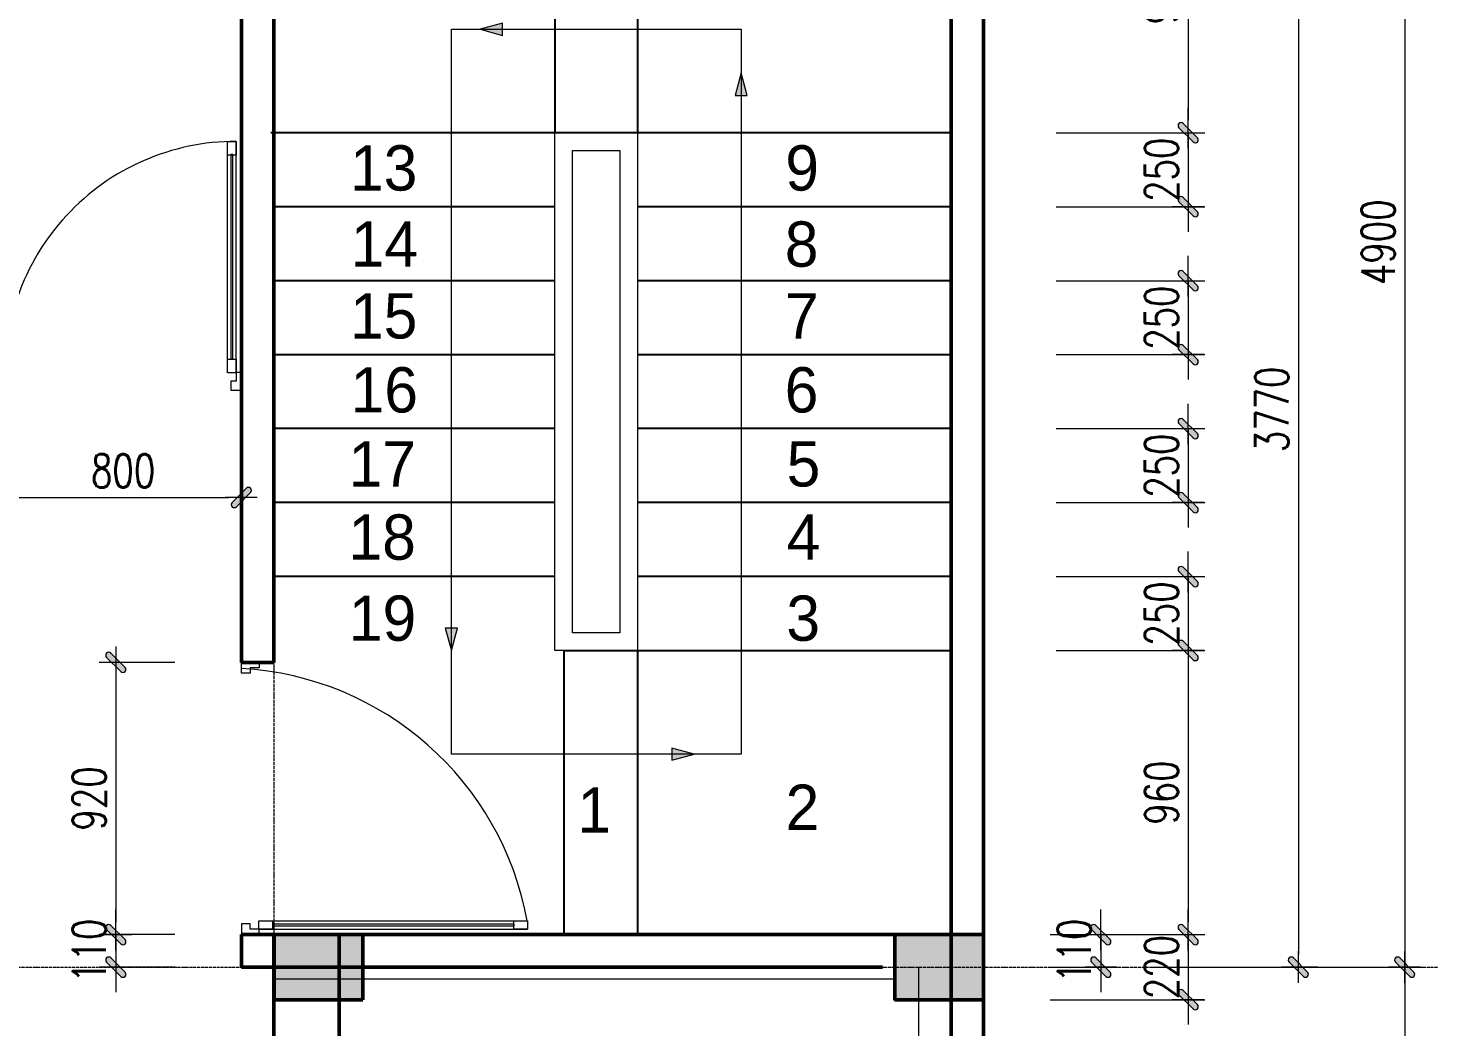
# Model space of a CAD drawing. Extents: x -165145 to 691808, y -202842 to 311040.
# Drawn here: x 560665 to 565403, y 105926 to 109302 of the extents above; entities that cross this region are included whole.
import ezdxf

# ---------------------------------------------------------------- set-up
doc = ezdxf.new("R2010")
doc.units = 0
doc.header["$LTSCALE"] = 10
doc.header["$MEASUREMENT"] = 0
doc.linetypes.add('HIDDEN', pattern=[2.3807, 1.587, -0.7937])
doc.linetypes.add('TIM', pattern=[26.01, 10, -3, 0.01, -3, 10])
doc.layers.get('Defpoints').update_dxf_attribs({"color": 5, "linetype": 'CONTINUOUS'})
for name, color, linetype, lineweight in [('ARROWS', 1, 'CONTINUOUS', 0), ('DIM', 8, 'CONTINUOUS', 13), ('DOOR', 8, 'CONTINUOUS', 9), ('GE_KC_NETKHUAT', 9, 'HIDDEN', 20), ('netchia', 2, 'CONTINUOUS', 20), ('TEXT', 4, 'CONTINUOUS', 20), ('THAY', 147, 'CONTINUOUS', 25), ('TRUC', 251, 'TIM', 5), ('wall', 7, 'CONTINUOUS', 50)]:
    doc.layers.add(name, color=color, linetype=linetype, lineweight=lineweight)
doc.styles.add('ROMANS', font='romans', dxfattribs={"width": 0.75, "bigfont": 'vns'})
doc.styles.add('STYLE1', font='')
doc.styles.get('STYLE1').set_extended_font_data('.VnAvantH')
doc.dimstyles.new('fit0.75', dxfattribs={"dimscale": 0.5625, "dimtxt": 200, "dimasz": 75, "dimexe": 100, "dimexo": 400, "dimgap": 0.03, "dimtad": 0, "dimdec": 0, "dimdsep": 46, "dimtxsty": 'ROMANS', "dimblk": 'alex', "dimcen": 150, "dimclrd": 8, "dimclre": 8, "dimclrt": 7, "dimaunit": 1, "dimadec": 0, "dimazin": 0, "dimtfac": 0.072, "dimtdec": 0, "dimtix": 1, "dimtmove": 2, "dimatfit": 3, "dimldrblk": 'a-01', "dimfxl": 100, "dimtvp": 0.8, "dimtolj": 1, "dimarcsym": 0})

# ---------------------------------------------------------------- blocks, each defined once
blk = doc.blocks.new('alex')
at = {"layer": 'ARROWS'}
h = blk.add_hatch(color=1, dxfattribs=at)
edge = h.paths.add_edge_path()
edge.add_line((0.4, 0.74), (-0.74, -0.4))
edge.add_ellipse((-0.57, -0.57), major_axis=(0.17, 0.17), ratio=1, start_angle=90, end_angle=270)
edge.add_line((-0.4, -0.74), (0.74, 0.4))
edge.add_ellipse((0.57, 0.57), major_axis=(0.17, 0.17), ratio=1, start_angle=270, end_angle=450)
blk.add_lwpolyline([(0.4, 0.74), (-0.74, -0.4, 1), (-0.4, -0.74), (0.74, 0.4, 1)], format="xyb", close=True, dxfattribs=at)
at = {"layer": 'netchia', "color": 2}
for p, q in [((0, -1.27), (0, 1.27)), ((1.27, 0), (-1.27, 0))]:
    blk.add_line(p, q, dxfattribs=at)
blk = doc.blocks.new('*D344')
at = {"layer": 'Defpoints', "color": 0, "ltscale": 0.05, "transparency": 16777216}
for p in [(1206643.9, -174433.8), (1206643.9, -176533.8), (1207708.9, -176533.8)]:
    blk.add_point(p, dxfattribs=at)
at = {"layer": 'DIM', "color": 8, "lineweight": -2, "ltscale": 0.05, "transparency": 16777216}
for p, q in [((1206868.9, -174433.8), (1207765.2, -174433.8)), ((1207708.9, -174476), (1207708.9, -176491.7)), ((1206868.9, -176533.8), (1207765.2, -176533.8))]:
    blk.add_line(p, q, dxfattribs=at)
at = {"layer": 'DIM', "color": 8, "lineweight": -2, "ltscale": 0.05, "transparency": 16777216, "xscale": 42.1875, "yscale": 42.1875, "zscale": 42.1875}
for p, rotation in [((1207708.9, -174433.8), 90), ((1207708.9, -176533.8), 270)]:
    blk.add_blockref('alex', p, dxfattribs=dict(at, rotation=rotation))
at = {"layer": 'DIM', "color": 7, "ltscale": 0.05, "transparency": 16777216, "insert": (1207618.9, -175483.8), "char_height": 112.5, "attachment_point": 5, "rotation": 90, "style": 'ROMANS'}
blk.add_mtext('\\A1;2100', dxfattribs=at)
blk = doc.blocks.new('a-01')
at = {"layer": 'ARROWS'}
blk.add_hatch(color=256, dxfattribs=at).paths.add_polyline_path([(-1.8, 0.49), (-1.8, -0.49), (0, 0)])
at = {"layer": 'netchia'}
blk.add_lwpolyline([(-1.8, 0.49), (-1.8, -0.49), (0, 0), (0, 0)], close=True, dxfattribs=at)
blk = doc.blocks.new('*D324')
at = {"layer": 'Defpoints', "color": 0, "ltscale": 0.05, "transparency": 16777216}
for p in [(1205449.6, -169533.8), (1207332.2, -174433.8), (1207708.9, -174433.8)]:
    blk.add_point(p, dxfattribs=at)
at = {"layer": 'DIM', "color": 8, "lineweight": -2, "ltscale": 0.05, "transparency": 16777216}
for p, q in [((1205674.6, -169533.8), (1207765.2, -169533.8)), ((1207708.9, -169576), (1207708.9, -174391.7)), ((1207557.2, -174433.8), (1207765.2, -174433.8))]:
    blk.add_line(p, q, dxfattribs=at)
at = {"layer": 'DIM', "color": 8, "lineweight": -2, "ltscale": 0.05, "transparency": 16777216, "xscale": 42.1875, "yscale": 42.1875, "zscale": 42.1875}
for p, rotation in [((1207708.9, -169533.8), 90), ((1207708.9, -174433.8), 270)]:
    blk.add_blockref('alex', p, dxfattribs=dict(at, rotation=rotation))
at = {"layer": 'DIM', "color": 7, "ltscale": 0.05, "transparency": 16777216, "insert": (1207618.9, -171983.8), "char_height": 112.5, "attachment_point": 5, "rotation": 90, "style": 'ROMANS'}
blk.add_mtext('\\A1;4900', dxfattribs=at)
blk = doc.blocks.new('*D327')
at = {"layer": 'Defpoints', "color": 0, "ltscale": 0.05, "transparency": 16777216}
for p in [(1206883.8, -170663.8), (1207349.4, -174433.8), (1207640, -174433.8)]:
    blk.add_point(p, dxfattribs=at)
at = {"layer": 'DIM', "color": 8, "lineweight": -2, "ltscale": 0.05, "transparency": 16777216}
for p, q in [((1207108.8, -170663.8), (1207405.7, -170663.8)), ((1207349.4, -170706), (1207349.4, -174391.7)), ((1207415, -174433.8), (1207293.2, -174433.8))]:
    blk.add_line(p, q, dxfattribs=at)
at = {"layer": 'DIM', "color": 8, "lineweight": -2, "ltscale": 0.05, "transparency": 16777216, "xscale": 42.1875, "yscale": 42.1875, "zscale": 42.1875}
for p, rotation in [((1207349.4, -170663.8), 90), ((1207349.4, -174433.8), 270)]:
    blk.add_blockref('alex', p, dxfattribs=dict(at, rotation=rotation))
at = {"layer": 'DIM', "color": 7, "ltscale": 0.05, "transparency": 16777216, "insert": (1207259.4, -172548.8), "char_height": 112.5, "attachment_point": 5, "rotation": 90, "style": 'ROMANS'}
blk.add_mtext('\\A1;3770', dxfattribs=at)
blk = doc.blocks.new('*D353')
at = {"layer": 'Defpoints', "color": 0, "transparency": 16777216}
for p in [(1202975, -172533.8), (1203775, -172533.8), (1203775, -172846.4)]:
    blk.add_point(p, dxfattribs=at)
at = {"layer": 'DIM', "color": 8, "lineweight": -2, "transparency": 16777216}
for p, q in [((1202975, -172758.8), (1202975, -172902.7)), ((1203775, -172758.8), (1203775, -172902.7)), ((1203017.2, -172846.4), (1203732.8, -172846.4))]:
    blk.add_line(p, q, dxfattribs=at)
at = {"layer": 'DIM', "color": 8, "lineweight": -2, "transparency": 16777216, "xscale": 42.1875, "yscale": 42.1875, "zscale": 42.1875, "rotation": 180}
blk.add_blockref('alex', (1202975, -172846.4), dxfattribs=at)
at = {"layer": 'DIM', "color": 8, "lineweight": -2, "transparency": 16777216, "xscale": 42.1875, "yscale": 42.1875, "zscale": 42.1875}
blk.add_blockref('alex', (1203775, -172846.4), dxfattribs=at)
at = {"layer": 'DIM', "color": 7, "transparency": 16777216, "insert": (1203375, -172756.4), "char_height": 112.5, "attachment_point": 5, "style": 'ROMANS'}
blk.add_mtext('\\A1;800', dxfattribs=at)
blk = doc.blocks.new('*D371')
at = {"layer": 'Defpoints', "color": 0, "transparency": 16777216}
for p in [(1206305.3, -170663.8), (1206305.3, -171613.8), (1206976.7, -171613.8)]:
    blk.add_point(p, dxfattribs=at)
at = {"layer": 'DIM', "color": 8, "lineweight": -2, "transparency": 16777216}
for p, q in [((1206530.3, -170663.8), (1207033, -170663.8)), ((1206976.7, -170706), (1206976.7, -171571.7)), ((1206530.3, -171613.8), (1207033, -171613.8))]:
    blk.add_line(p, q, dxfattribs=at)
at = {"layer": 'DIM', "color": 8, "lineweight": -2, "transparency": 16777216, "xscale": 42.1875, "yscale": 42.1875, "zscale": 42.1875}
for p, rotation in [((1206976.7, -170663.8), 90), ((1206976.7, -171613.8), 270)]:
    blk.add_blockref('alex', p, dxfattribs=dict(at, rotation=rotation))
at = {"layer": 'DIM', "color": 7, "transparency": 16777216, "insert": (1206886.7, -171138.8), "char_height": 112.5, "attachment_point": 5, "rotation": 90, "style": 'ROMANS'}
blk.add_mtext('\\A1;950', dxfattribs=at)
blk = doc.blocks.new('*D372')
at = {"layer": 'Defpoints', "color": 0, "transparency": 16777216}
for p in [(1206305.3, -171613.8), (1206305.3, -171863.8), (1206976.7, -171863.8)]:
    blk.add_point(p, dxfattribs=at)
at = {"layer": 'DIM', "color": 8, "lineweight": -2, "transparency": 16777216}
for p, q in [((1206976.7, -171571.7), (1206976.7, -171529.5)), ((1206530.3, -171613.8), (1207033, -171613.8)), ((1206976.7, -171613.8), (1206976.7, -171863.8)), ((1206530.3, -171863.8), (1207033, -171863.8)), ((1206976.7, -171906), (1206976.7, -171948.2))]:
    blk.add_line(p, q, dxfattribs=at)
at = {"layer": 'DIM', "color": 8, "lineweight": -2, "transparency": 16777216, "xscale": 42.1875, "yscale": 42.1875, "zscale": 42.1875}
for p, rotation in [((1206976.7, -171613.8), 270), ((1206976.7, -171863.8), 90)]:
    blk.add_blockref('alex', p, dxfattribs=dict(at, rotation=rotation))
at = {"layer": 'DIM', "color": 7, "transparency": 16777216, "insert": (1206886.7, -171738.8), "char_height": 112.5, "attachment_point": 5, "rotation": 90, "style": 'ROMANS'}
blk.add_mtext('\\A1;250', dxfattribs=at)
blk = doc.blocks.new('*D373')
at = {"layer": 'Defpoints', "color": 0, "transparency": 16777216}
for p in [(1206305.3, -172113.8), (1206305.3, -172363.8), (1206976.7, -172363.8)]:
    blk.add_point(p, dxfattribs=at)
at = {"layer": 'DIM', "color": 8, "lineweight": -2, "transparency": 16777216}
for p, q in [((1206976.7, -172071.7), (1206976.7, -172029.5)), ((1206530.3, -172113.8), (1207033, -172113.8)), ((1206976.7, -172113.8), (1206976.7, -172363.8)), ((1206530.3, -172363.8), (1207033, -172363.8)), ((1206976.7, -172406), (1206976.7, -172448.2))]:
    blk.add_line(p, q, dxfattribs=at)
at = {"layer": 'DIM', "color": 8, "lineweight": -2, "transparency": 16777216, "xscale": 42.1875, "yscale": 42.1875, "zscale": 42.1875}
for p, rotation in [((1206976.7, -172113.8), 270), ((1206976.7, -172363.8), 90)]:
    blk.add_blockref('alex', p, dxfattribs=dict(at, rotation=rotation))
at = {"layer": 'DIM', "color": 7, "transparency": 16777216, "insert": (1206886.7, -172238.8), "char_height": 112.5, "attachment_point": 5, "rotation": 90, "style": 'ROMANS'}
blk.add_mtext('\\A1;250', dxfattribs=at)
blk = doc.blocks.new('*D374')
at = {"layer": 'Defpoints', "color": 0, "transparency": 16777216}
for p in [(1206305.3, -172613.8), (1206305.3, -172863.8), (1206976.7, -172863.8)]:
    blk.add_point(p, dxfattribs=at)
at = {"layer": 'DIM', "color": 8, "lineweight": -2, "transparency": 16777216}
for p, q in [((1206976.7, -172571.7), (1206976.7, -172529.5)), ((1206530.3, -172613.8), (1207033, -172613.8)), ((1206976.7, -172613.8), (1206976.7, -172863.8)), ((1206530.3, -172863.8), (1207033, -172863.8)), ((1206976.7, -172906), (1206976.7, -172948.2))]:
    blk.add_line(p, q, dxfattribs=at)
at = {"layer": 'DIM', "color": 8, "lineweight": -2, "transparency": 16777216, "xscale": 42.1875, "yscale": 42.1875, "zscale": 42.1875}
for p, rotation in [((1206976.7, -172613.8), 270), ((1206976.7, -172863.8), 90)]:
    blk.add_blockref('alex', p, dxfattribs=dict(at, rotation=rotation))
at = {"layer": 'DIM', "color": 7, "transparency": 16777216, "insert": (1206886.7, -172738.8), "char_height": 112.5, "attachment_point": 5, "rotation": 90, "style": 'ROMANS'}
blk.add_mtext('\\A1;250', dxfattribs=at)
blk = doc.blocks.new('*D375')
at = {"layer": 'Defpoints', "color": 0, "transparency": 16777216}
for p in [(1206305.3, -173113.8), (1206305.3, -173363.8), (1206976.7, -173363.8)]:
    blk.add_point(p, dxfattribs=at)
at = {"layer": 'DIM', "color": 8, "lineweight": -2, "transparency": 16777216}
for p, q in [((1206976.7, -173071.7), (1206976.7, -173029.5)), ((1206530.3, -173113.8), (1207033, -173113.8)), ((1206976.7, -173113.8), (1206976.7, -173363.8)), ((1206530.3, -173363.8), (1207033, -173363.8)), ((1206976.7, -173406), (1206976.7, -173448.2))]:
    blk.add_line(p, q, dxfattribs=at)
at = {"layer": 'DIM', "color": 8, "lineweight": -2, "transparency": 16777216, "xscale": 42.1875, "yscale": 42.1875, "zscale": 42.1875}
for p, rotation in [((1206976.7, -173113.8), 270), ((1206976.7, -173363.8), 90)]:
    blk.add_blockref('alex', p, dxfattribs=dict(at, rotation=rotation))
at = {"layer": 'DIM', "color": 7, "transparency": 16777216, "insert": (1206886.7, -173238.8), "char_height": 112.5, "attachment_point": 5, "rotation": 90, "style": 'ROMANS'}
blk.add_mtext('\\A1;250', dxfattribs=at)
blk = doc.blocks.new('*D376')
at = {"layer": 'Defpoints', "color": 0, "transparency": 16777216}
for p in [(1206305.3, -173363.8), (1206305.3, -174323.8), (1206976.7, -174323.8)]:
    blk.add_point(p, dxfattribs=at)
at = {"layer": 'DIM', "color": 8, "lineweight": -2, "transparency": 16777216}
for p, q in [((1206530.3, -173363.8), (1207033, -173363.8)), ((1206976.7, -173406), (1206976.7, -174281.7)), ((1206530.3, -174323.8), (1207033, -174323.8))]:
    blk.add_line(p, q, dxfattribs=at)
at = {"layer": 'DIM', "color": 8, "lineweight": -2, "transparency": 16777216, "xscale": 42.1875, "yscale": 42.1875, "zscale": 42.1875}
for p, rotation in [((1206976.7, -173363.8), 90), ((1206976.7, -174323.8), 270)]:
    blk.add_blockref('alex', p, dxfattribs=dict(at, rotation=rotation))
at = {"layer": 'DIM', "color": 7, "transparency": 16777216, "insert": (1206886.7, -173843.8), "char_height": 112.5, "attachment_point": 5, "rotation": 90, "style": 'ROMANS'}
blk.add_mtext('\\A1;960', dxfattribs=at)
blk = doc.blocks.new('*D388')
at = {"layer": 'Defpoints', "color": 0, "transparency": 16777216}
for p in [(1203775, -173403.8), (1203350.4, -174323.8), (1203775, -174323.8)]:
    blk.add_point(p, dxfattribs=at)
at = {"layer": 'DIM', "color": 8, "lineweight": -2, "transparency": 16777216}
for p, q in [((1203550, -173403.8), (1203294.2, -173403.8)), ((1203350.4, -173446), (1203350.4, -174281.7)), ((1203550, -174323.8), (1203294.2, -174323.8))]:
    blk.add_line(p, q, dxfattribs=at)
at = {"layer": 'DIM', "color": 8, "lineweight": -2, "transparency": 16777216, "xscale": 42.1875, "yscale": 42.1875, "zscale": 42.1875}
for p, rotation in [((1203350.4, -173403.8), 90), ((1203350.4, -174323.8), 270)]:
    blk.add_blockref('alex', p, dxfattribs=dict(at, rotation=rotation))
at = {"layer": 'DIM', "color": 7, "transparency": 16777216, "insert": (1203260.4, -173863.8), "char_height": 112.5, "attachment_point": 5, "rotation": 90, "style": 'ROMANS'}
blk.add_mtext('\\A1;920', dxfattribs=at)
blk = doc.blocks.new('*D389')
at = {"layer": 'Defpoints', "color": 0, "transparency": 16777216}
for p in [(1203775, -174323.8), (1203350.4, -174433.8), (1203775, -174433.8)]:
    blk.add_point(p, dxfattribs=at)
at = {"layer": 'DIM', "color": 8, "lineweight": -2, "transparency": 16777216}
for p, q in [((1203350.4, -174281.7), (1203350.4, -174239.5)), ((1203550, -174323.8), (1203294.2, -174323.8)), ((1203350.4, -174323.8), (1203350.4, -174433.8)), ((1203550, -174433.8), (1203294.2, -174433.8)), ((1203350.4, -174476), (1203350.4, -174518.2))]:
    blk.add_line(p, q, dxfattribs=at)
at = {"layer": 'DIM', "color": 8, "lineweight": -2, "transparency": 16777216, "xscale": 42.1875, "yscale": 42.1875, "zscale": 42.1875}
for p, rotation in [((1203350.4, -174323.8), 270), ((1203350.4, -174433.8), 90)]:
    blk.add_blockref('alex', p, dxfattribs=dict(at, rotation=rotation))
at = {"layer": 'DIM', "color": 7, "transparency": 16777216, "insert": (1203260.4, -174378.8), "char_height": 112.5, "attachment_point": 5, "rotation": 90, "style": 'ROMANS'}
blk.add_mtext('\\A1;110', dxfattribs=at)
blk = doc.blocks.new('*D391')
at = {"layer": 'Defpoints', "color": 0, "transparency": 16777216}
for p in [(1206285, -174323.8), (1206285, -174433.8), (1206681.4, -174433.8)]:
    blk.add_point(p, dxfattribs=at)
at = {"layer": 'DIM', "color": 8, "lineweight": -2, "transparency": 16777216}
for p, q in [((1206681.4, -174281.7), (1206681.4, -174239.5)), ((1206510, -174323.8), (1206737.7, -174323.8)), ((1206681.4, -174323.8), (1206681.4, -174433.8)), ((1206510, -174433.8), (1206737.7, -174433.8)), ((1206681.4, -174476), (1206681.4, -174518.2))]:
    blk.add_line(p, q, dxfattribs=at)
at = {"layer": 'DIM', "color": 8, "lineweight": -2, "transparency": 16777216, "xscale": 42.1875, "yscale": 42.1875, "zscale": 42.1875}
for p, rotation in [((1206681.4, -174323.8), 270), ((1206681.4, -174433.8), 90)]:
    blk.add_blockref('alex', p, dxfattribs=dict(at, rotation=rotation))
at = {"layer": 'DIM', "color": 7, "transparency": 16777216, "insert": (1206591.4, -174378.8), "char_height": 112.5, "attachment_point": 5, "rotation": 90, "style": 'ROMANS'}
blk.add_mtext('\\A1;110', dxfattribs=at)
blk = doc.blocks.new('*D393')
at = {"layer": 'Defpoints', "color": 0, "transparency": 16777216}
for p in [(1206285, -174323.8), (1206285, -174543.8), (1206976.7, -174543.8)]:
    blk.add_point(p, dxfattribs=at)
at = {"layer": 'DIM', "color": 8, "lineweight": -2, "transparency": 16777216}
for p, q in [((1206976.7, -174281.7), (1206976.7, -174239.5)), ((1206510, -174323.8), (1207033, -174323.8)), ((1206976.7, -174323.8), (1206976.7, -174543.8)), ((1206510, -174543.8), (1207033, -174543.8)), ((1206976.7, -174586), (1206976.7, -174628.2))]:
    blk.add_line(p, q, dxfattribs=at)
at = {"layer": 'DIM', "color": 8, "lineweight": -2, "transparency": 16777216, "xscale": 42.1875, "yscale": 42.1875, "zscale": 42.1875}
for p, rotation in [((1206976.7, -174323.8), 270), ((1206976.7, -174543.8), 90)]:
    blk.add_blockref('alex', p, dxfattribs=dict(at, rotation=rotation))
at = {"layer": 'DIM', "color": 7, "transparency": 16777216, "insert": (1206886.7, -174433.8), "char_height": 112.5, "attachment_point": 5, "rotation": 90, "style": 'ROMANS'}
blk.add_mtext('\\A1;220', dxfattribs=at)
blk = doc.blocks.new('A$C1ec07113')
at = {"layer": 'wall', "ltscale": 0.05}
h = blk.add_hatch(dxfattribs=at)
h.set_pattern_fill('AR-CONC', color=256, angle=90, style=0)
h.set_pattern_definition([(140, (55510.1256, -1000526.432), (0.62752135, 7.172601826), [0.75, -8.25]), (85, (55510.1256, -1000526.432), (-7.521921337, -1.387513336), [0.6, -6.6]), (190.4514, (55510.178, -1000525.8344), (-6.89439542, 5.785093817), [0.6374019, -7.01142112]), (136.1842, (55508.126, -1000526.432), (1.65519014, 10.672410486), [1.125, -12.375]), (186.6356, (55508.264, -1000525.543), (-9.74117871, 9.34662706), [0.95610288, -10.51713]), (81.1842, (55508.126, -1000526.432), (-9.74118601, 9.34661945), [0.9, -9.9]), (111, (55508.6256, -1000525.432), (4.026188907, 5.96907052), [0.75, -8.25]), (56, (55508.6256, -1000525.432), (-7.25150045, 2.43315332), [0.6, -6.6]), (161.4514, (55508.961, -1000524.935), (-3.225304967, 8.402226286), [0.6374019, -7.01142112]), (127.5, (55510.1256, -1000526.4322), (-3.3289385383, 0.121598553), [0, -6.52, 0, -6.7, 0, -6.625]), (97.5, (55510.1256, -1000526.432), (-3.944117119, 2.630695374), [0, -3.82, 0, -6.37, 0, -2.525]), (57.5, (55510.1256, -1000528.6622), (0.2255487173, 5.338224362), [0, -2.5, 0, -7.8, 0, -10.35]), (47.5, (55510.1256, -1000529.662), (-1.001049823, 5.831861693), [0, -3.25, 0, -5.18, 0, -7.35])])
h.paths.add_polyline_path([(22358.1, 73545.9), (22358.1, 73765.9), (22058.1, 73765.9), (22058.1, 73545.9)])
h = blk.add_hatch(dxfattribs=at)
h.set_pattern_fill('AR-CONC', color=256, angle=90, style=0)
h.set_pattern_definition([(140, (57609.5284, -1000526.4337), (0.62752135, 7.172601826), [0.75, -8.25]), (85, (57609.5284, -1000526.434), (-7.521921337, -1.387513336), [0.6, -6.6]), (190.4514, (57609.581, -1000525.836), (-6.89439542, 5.785093817), [0.6374019, -7.01142112]), (136.1842, (57607.528, -1000526.434), (1.65519014, 10.672410486), [1.125, -12.375]), (186.6356, (57607.666, -1000525.544), (-9.74117871, 9.34662706), [0.95610288, -10.51713]), (81.1842, (57607.528, -1000526.434), (-9.74118601, 9.34661945), [0.9, -9.9]), (111, (57608.0284, -1000525.4337), (4.026188907, 5.96907052), [0.75, -8.25]), (56, (57608.0284, -1000525.434), (-7.25150045, 2.43315332), [0.6, -6.6]), (161.4514, (57608.364, -1000524.936), (-3.225304967, 8.402226286), [0.6374019, -7.01142112]), (127.5, (57609.5284, -1000526.4337), (-3.3289385383, 0.121598553), [0, -6.52, 0, -6.7, 0, -6.625]), (97.5, (57609.5284, -1000526.4337), (-3.944117119, 2.630695374), [0, -3.82, 0, -6.37, 0, -2.525]), (57.5, (57609.5284, -1000528.6637), (0.2255487173, 5.338224362), [0, -2.5, 0, -7.8, 0, -10.35]), (47.5, (57609.5284, -1000529.6637), (-1.001049823, 5.831861693), [0, -3.25, 0, -5.18, 0, -7.35])])
h.paths.add_polyline_path([(24457.5, 73545.9), (24457.5, 73765.9), (24157.5, 73765.9), (24157.5, 73545.9)])
at = {"layer": 'DIM', "ltscale": 0.05}
for p, q in [((24237.5, 73655.9), (24237.5, 71555.9)), ((22057.5, 73615.9), (24157.5, 73615.9))]:
    blk.add_line(p, q, dxfattribs=at)
at = {"layer": 'DIM'}
for points in [[(22657.5, 76825.9), (23637.5, 76825.9), (23637.5, 74375.9), (22657.5, 74375.9)], [(23007.5, 76475.9), (23287.5, 76475.9), (23287.5, 74725.9), (23007.5, 74725.9)], [(23067.5, 76415.9), (23227.5, 76415.9), (23227.5, 74785.9), (23067.5, 74785.9)]]:
    blk.add_lwpolyline(points, close=True, dxfattribs=at)
blk.add_arc((21929.5, 75664.9), 782, 89.9981, 184.327, dxfattribs=at)
at = {"layer": 'DIM', "ltscale": 0.05}
blk.add_arc((21888, 73624.1), 1043.1, 10.4234, 86.7261, dxfattribs=at)
at = {"layer": 'DOOR'}
for p, q in [((21900.6, 75665.9), (21900.7, 76447)), ((21929.5, 75665.9), (21929.6, 76447)), ((22007.5, 73812.8), (22914.4, 73812.8)), ((22007.5, 73783.9), (22914.4, 73783.9))]:
    blk.add_line(p, q, dxfattribs=at)
for points in [[(21929.6, 76400.7), (21900.7, 76400.7), (21900.7, 76447), (21929.6, 76447)], [(21912.2, 76402.9), (21912.2, 75712.2), (21918, 75712.2), (21918, 76402.9)], [(21929.5, 75664.9), (21900.6, 75664.9), (21900.6, 75711.2), (21929.5, 75711.2)], [(21911.5, 75605.9), (21947.5, 75605.9), (21947.5, 75665.9), (21929.5, 75665.9), (21929.5, 75635.9), (21911.5, 75635.9)], [(21947.5, 74649.9), (21947.5, 74685.9), (22007.5, 74685.9), (22007.5, 74667.9), (21977.5, 74667.9), (21977.5, 74649.9)], [(21947.5, 73801.9), (21947.5, 73765.9), (22007.5, 73765.9), (22007.5, 73783.9), (21977.5, 73783.9), (21977.5, 73801.9)], [(22006.5, 73783.9), (22006.5, 73812.8), (22052.8, 73812.8), (22052.8, 73783.9)], [(22870.3, 73801.3), (22053.8, 73801.3), (22053.8, 73795.5), (22870.3, 73795.5)], [(22868.2, 73783.9), (22868.2, 73812.8), (22914.4, 73812.8), (22914.4, 73783.9)]]:
    blk.add_lwpolyline(points, close=True, dxfattribs=at)
at = {"layer": 'THAY', "ltscale": 0.05}
for p, q in [((23287.5, 77425.9), (23287.5, 76475.9)), ((24347.5, 76475.9), (22047.5, 76475.9)), ((23007.5, 76225.9), (22057.5, 76225.9)), ((24347.5, 76225.9), (23287.5, 76225.9)), ((23007.5, 75975.9), (22057.5, 75975.9)), ((24347.5, 75975.9), (23287.5, 75975.9)), ((23007.5, 75725.9), (22057.5, 75725.9)), ((24347.5, 75725.9), (23287.5, 75725.9)), ((23007.5, 75475.9), (22057.5, 75475.9)), ((24347.5, 75475.9), (23287.5, 75475.9)), ((23007.5, 75225.9), (22057.5, 75225.9)), ((24347.5, 75225.9), (23287.5, 75225.9)), ((23007.5, 74975.9), (22057.5, 74975.9)), ((24347.5, 74975.9), (23287.5, 74975.9)), ((23037.5, 74725.9), (24347.5, 74725.9)), ((23037.5, 74725.9), (23037.5, 73765.9)), ((23287.5, 74725.9), (23287.5, 73765.9))]:
    blk.add_line(p, q, dxfattribs=at)
blk.add_lwpolyline([(23007.5, 77425.9), (23007.5, 76475.9)], dxfattribs=at)
at = {"layer": 'TRUC', "ltscale": 0.05}
for p, q in [((22057.5, 80138.3), (22057.5, 69705.8)), ((24457.5, 80138.3), (24457.5, 69705.8)), ((5131.3, 73655.9), (26472.1, 73655.9))]:
    blk.add_line(p, q, dxfattribs=at)
at = {"layer": 'wall', "ltscale": 0.05}
for p, q in [((24347.5, 78555.9), (24347.5, 71555.9)), ((24457.5, 78555.9), (24457.5, 71555.9)), ((21947.5, 75665.9), (21947.5, 75665.9)), ((21947.5, 75555.9), (21947.5, 75555.9)), ((21947.5, 74685.9), (22057.5, 74685.9)), ((21947.5, 73765.9), (24157.5, 73765.9)), ((21947.5, 73655.9), (21947.5, 73765.9)), ((22057.5, 73160.9), (22057.5, 73765.9)), ((22277.5, 73060.9), (22277.5, 73765.9)), ((21947.5, 73655.9), (24116, 73655.9))]:
    blk.add_line(p, q, dxfattribs=at)
for points in [[(21947.5, 77645.9), (21947.5, 74685.9)], [(22057.5, 77425.9), (22057.5, 74685.9)], [(21947.5, 75665.9), (21947.5, 75555.9)]]:
    blk.add_lwpolyline(points, dxfattribs=at)
for points in [[(22358.1, 73545.9), (22358.1, 73765.9), (22058.1, 73765.9), (22058.1, 73545.9)], [(24457.5, 73545.9), (24457.5, 73765.9), (24157.5, 73765.9), (24157.5, 73545.9)]]:
    blk.add_lwpolyline(points, close=True, dxfattribs=at)
at = {"layer": 'TEXT', "style": 'STYLE1'}
for s, height, p in [('13', 153.09, (22314.8, 76280.6)), ('9', 153.1, (23786.8, 76280.6)), ('14', 153.09, (22317.2, 76023.3)), ('8', 153.1, (23785, 76023.3)), ('15', 153.09, (22314.8, 75780.6)), ('7', 153.1, (23785.6, 75780.6)), ('16', 153.09, (22316.9, 75530.6)), ('6', 153.1, (23784.8, 75530.6)), ('17', 153.09, (22310.2, 75280.4)), ('5', 153.1, (23791.4, 75280.4)), ('18', 153.09, (22309.7, 75033)), ('4', 153.1, (23791.6, 75033)), ('19', 153.09, (22310.9, 74758.9)), ('3', 153.1, (23790.4, 74758.9)), ('1', 153.1, (23083.8, 74110.3)), ('2', 153.1, (23787.8, 74119.8))]:
    blk.add_text(s, height=height, dxfattribs=at).set_placement(p)
at = {"layer": 'DIM', "ltscale": 0.05}
for base, p1, p2, picture, middle in [((25881.5, 73655.9), (23622.2, 78555.9), (25504.7, 73655.9), '*D324', (25791.5, 76105.9)), ((25522, 73655.9), (25056.3, 77425.9), (25812.5, 73655.9), '*D327', (25432, 75540.9)), ((25881.5, 71555.9), (24816.5, 73655.9), (24816.5, 71555.9), '*D344', (25791.5, 72605.9))]:
    dim = blk.add_linear_dim(base=base, p1=p1, p2=p2, angle=90, dimstyle='fit0.75', dxfattribs=at)
    dim.commit()
    dim.dimension.update_dxf_attribs({"geometry": picture, "text_midpoint": middle, "insert": (-1181827.5, 248089.8)})
at = {"layer": 'DIM'}
for base, p1, p2, picture, middle in [((25149.2, 76475.9), (24477.8, 77425.9), (24477.8, 76475.9), '*D371', (25059.2, 76950.9)), ((25149.2, 76225.9), (24477.8, 76475.9), (24477.8, 76225.9), '*D372', (25059.2, 76350.9)), ((25149.2, 75725.9), (24477.8, 75975.9), (24477.8, 75725.9), '*D373', (25059.2, 75850.9)), ((25149.2, 75225.9), (24477.8, 75475.9), (24477.8, 75225.9), '*D374', (25059.2, 75350.9)), ((25149.2, 74725.9), (24477.8, 74975.9), (24477.8, 74725.9), '*D375', (25059.2, 74850.9)), ((25149.2, 73765.9), (24477.8, 74725.9), (24477.8, 73765.9), '*D376', (25059.2, 74245.9)), ((21523, 73765.9), (21947.5, 74685.9), (21947.5, 73765.9), '*D388', (21433, 74225.9)), ((21523, 73655.9), (21947.5, 73765.9), (21947.5, 73655.9), '*D389', (21433, 73710.9)), ((24854, 73655.9), (24457.5, 73765.9), (24457.5, 73655.9), '*D391', (24764, 73710.9)), ((25149.2, 73545.9), (24457.5, 73765.9), (24457.5, 73545.9), '*D393', (25059.2, 73655.9))]:
    dim = blk.add_linear_dim(base=base, p1=p1, p2=p2, angle=90, dimstyle='fit0.75', dxfattribs=at)
    dim.commit()
    dim.dimension.update_dxf_attribs({"geometry": picture, "text_midpoint": middle, "insert": (-1181827.5, 248089.8)})
dim = blk.add_linear_dim(base=(21947.5, 75243.3), p1=(21147.5, 75555.9), p2=(21947.5, 75555.9), dimstyle='fit0.75', dxfattribs=at)
dim.commit()
dim.dimension.update_dxf_attribs({"geometry": '*D353', "text_midpoint": (21547.5, 75333.3), "insert": (-1181827.5, 248089.8)})
for points in [[(22755, 76825.9), (23007.5, 76825.9)], [(23637.5, 76678), (23637.5, 76225.9)]]:
    blk.add_leader(points, dimstyle='fit0.75', override={"dimgap": 0.03, "dimtad": 0}, dxfattribs=at)
at = {"layer": 'DIM', "ltscale": 0.05}
for points in [[(22657.5, 74725.9), (22657.5, 75225.9)], [(23479, 74375.9), (23270.7, 74375.3)]]:
    blk.add_leader(points, dimstyle='fit0.75', override={"dimgap": 0.03, "dimtad": 0}, dxfattribs=at)

msp = doc.modelspace()

# ---------------------------------------------------------------- block references
at = {"layer": 'GE_KC_NETKHUAT'}
msp.add_blockref('A$C1ec07113', (539439.64737, 32472.52756), dxfattribs=at)

doc.saveas('drawing.dxf')
